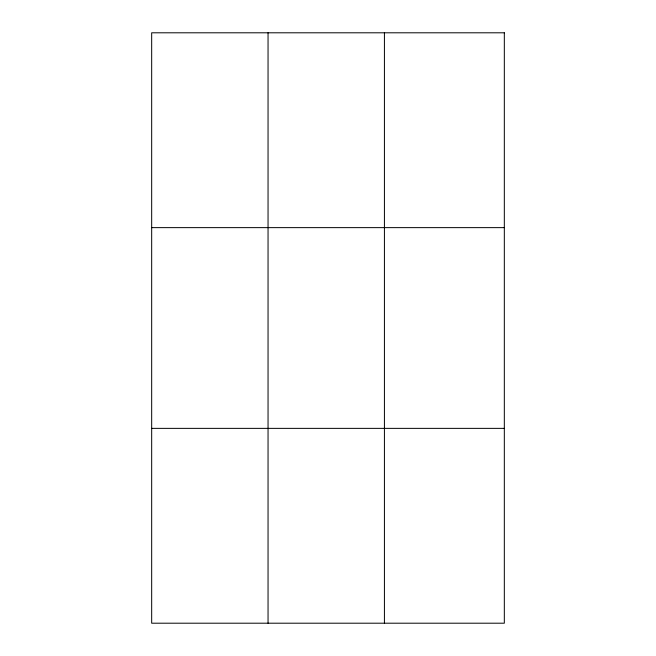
<?xml version="1.0" encoding="UTF-8"?>
<svg xmlns="http://www.w3.org/2000/svg" width="656" height="656" viewBox="0 0 656 656"><rect width="100%" height="100%" fill="white"/><g stroke="black" fill="none" stroke-linecap="round" stroke-linejoin="round"><path stroke-width="0.98" d="M268.05 623.2L268.05 32.8M384.424 623.2L384.424 32.8M151.675 227.632L504.325 227.632M151.675 428.368L504.325 428.368M504.325 32.8L504.325 623.2L151.675 623.2L151.675 32.8L504.325 32.8"/></g></svg>
